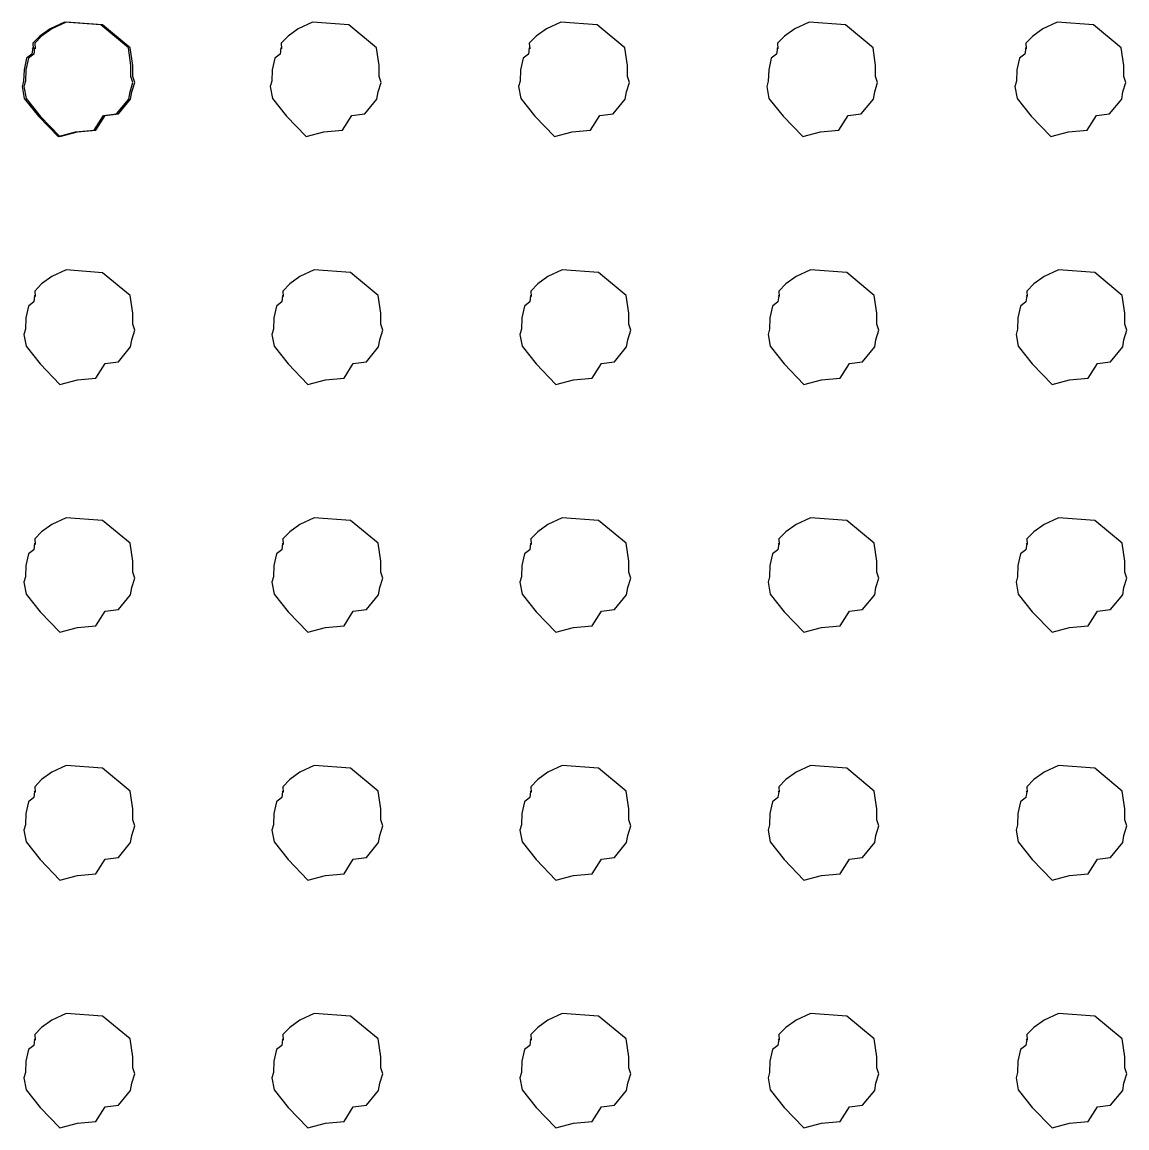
# Model space of a CAD drawing. Extents: x 0 to 74.8, y 24.9 to 121.9.
# Drawn here: x 0.03 to 9.66, y 112.28 to 121.92 of the extents above; entities that cross this region are included whole.
import ezdxf

# ---------------------------------------------------------------- set-up
doc = ezdxf.new("R2010")
doc.units = 0

msp = doc.modelspace()

# ---------------------------------------------------------------- linework, layer by layer
at = {"layer": 'Layer 1', "color": 4}
for p, q in [((0.399627, 121.917463), (0.274884, 121.859043)), ((0.415431, 121.917463), (0.290689, 121.859043)), ((0.716315, 121.893756), (0.399627, 121.917463)), ((0.73212, 121.893756), (0.415431, 121.917463)), ((2.563142, 121.917463), (2.4384, 121.859043)), ((2.879831, 121.893756), (2.563142, 121.917463)), ((4.72694, 121.917463), (4.602198, 121.859043)), ((5.043629, 121.893756), (4.72694, 121.917463)), ((6.890738, 121.917463), (6.765996, 121.859043)), ((7.207426, 121.893756), (6.890738, 121.917463)), ((9.054253, 121.917463), (8.929511, 121.859043)), ((9.370942, 121.893756), (9.054253, 121.917463)), ((0.274884, 121.859043), (0.185138, 121.795825)), ((0.290689, 121.859043), (0.200942, 121.795825)), ((0.957016, 121.694789), (0.716315, 121.893756)), ((0.97282, 121.694789), (0.73212, 121.893756)), ((2.4384, 121.859043), (2.348653, 121.795825)), ((3.120531, 121.694789), (2.879831, 121.893756)), ((4.602198, 121.859043), (4.512451, 121.795825)), ((5.284329, 121.694789), (5.043629, 121.893756)), ((6.765996, 121.859043), (6.676249, 121.795825)), ((7.448127, 121.694789), (7.207426, 121.893756)), ((8.929511, 121.859043), (8.839764, 121.795825)), ((9.611642, 121.694789), (9.370942, 121.893756)), ((0.185138, 121.795825), (0.12446, 121.732607)), ((0.12446, 121.732607), (0.127847, 121.684912)), ((0.200942, 121.795825), (0.140264, 121.732607)), ((0.140264, 121.732607), (0.143933, 121.684629)), ((2.348653, 121.795825), (2.287976, 121.732607)), ((2.287976, 121.732607), (2.291362, 121.684912)), ((4.512451, 121.795825), (4.451773, 121.732607)), ((4.451773, 121.732607), (4.45516, 121.684912)), ((6.676249, 121.795825), (6.615571, 121.732607)), ((6.615571, 121.732607), (6.618958, 121.684912)), ((8.839764, 121.795825), (8.779087, 121.732607)), ((8.779087, 121.732607), (8.782473, 121.684912)), ((0.116558, 121.638627), (0.069991, 121.602503)), ((0.132362, 121.638627), (0.085796, 121.602503)), ((0.123896, 121.692249), (0.116558, 121.638627)), ((0.127847, 121.684912), (0.11938, 121.691967)), ((0.1397, 121.692249), (0.132362, 121.638627)), ((0.143933, 121.684629), (0.135467, 121.691685)), ((0.979029, 121.539567), (0.957016, 121.694789)), ((0.994833, 121.539567), (0.97282, 121.694789)), ((2.280073, 121.638627), (2.233507, 121.602503)), ((2.287411, 121.692249), (2.280073, 121.638627)), ((2.291362, 121.684912), (2.282896, 121.691967)), ((3.142544, 121.539567), (3.120531, 121.694789)), ((4.443871, 121.638627), (4.397304, 121.602503)), ((4.451209, 121.692249), (4.443871, 121.638627)), ((4.45516, 121.684912), (4.446693, 121.691967)), ((5.306342, 121.539567), (5.284329, 121.694789)), ((6.607669, 121.638627), (6.561102, 121.602503)), ((6.615007, 121.692249), (6.607669, 121.638627)), ((6.618958, 121.684912), (6.610491, 121.691967)), ((7.47014, 121.539567), (7.448127, 121.694789)), ((8.771184, 121.638627), (8.724618, 121.602503)), ((8.778522, 121.692249), (8.771184, 121.638627)), ((8.782473, 121.684912), (8.774007, 121.691967)), ((9.633656, 121.539567), (9.611642, 121.694789)), ((0.069991, 121.602503), (0.047696, 121.500338)), ((0.085796, 121.602503), (0.0635, 121.500338)), ((0.979029, 121.444458), (0.979029, 121.539567)), ((0.994833, 121.444458), (0.994833, 121.539567)), ((2.233507, 121.602503), (2.211211, 121.500338)), ((3.142544, 121.444458), (3.142544, 121.539567)), ((4.397304, 121.602503), (4.375009, 121.500338)), ((5.306342, 121.444458), (5.306342, 121.539567)), ((6.561102, 121.602503), (6.538807, 121.500338)), ((7.47014, 121.444458), (7.47014, 121.539567)), ((8.724618, 121.602503), (8.702322, 121.500338)), ((9.633656, 121.444458), (9.633656, 121.539567)), ((0.047696, 121.500338), (0.043462, 121.401561)), ((0.0635, 121.500338), (0.059267, 121.401561)), ((0.997091, 121.391683), (0.979029, 121.444458)), ((1.012896, 121.391683), (0.994833, 121.444458)), ((2.211211, 121.500338), (2.206978, 121.401561)), ((3.160607, 121.391683), (3.142544, 121.444458)), ((4.375009, 121.500338), (4.370776, 121.401561)), ((5.324404, 121.391683), (5.306342, 121.444458)), ((6.538807, 121.500338), (6.534573, 121.401561)), ((7.488202, 121.391683), (7.47014, 121.444458)), ((8.702322, 121.500338), (8.698089, 121.401561)), ((9.651718, 121.391683), (9.633656, 121.444458)), ((0.043462, 121.401561), (0.030762, 121.356123)), ((0.030762, 121.356123), (0.049953, 121.251701)), ((0.059267, 121.401561), (0.046567, 121.356123)), ((0.046567, 121.356123), (0.065758, 121.251701)), ((0.971691, 121.308992), (0.997091, 121.391683)), ((0.987496, 121.308992), (1.012896, 121.391683)), ((2.206978, 121.401561), (2.194278, 121.356123)), ((2.194278, 121.356123), (2.213469, 121.251701)), ((3.135207, 121.308992), (3.160607, 121.391683)), ((4.370776, 121.401561), (4.358076, 121.356123)), ((4.358076, 121.356123), (4.377267, 121.251701)), ((5.299004, 121.308992), (5.324404, 121.391683)), ((6.534573, 121.401561), (6.521873, 121.356123)), ((6.521873, 121.356123), (6.541064, 121.251701)), ((7.462802, 121.308992), (7.488202, 121.391683)), ((8.698089, 121.401561), (8.685389, 121.356123)), ((8.685389, 121.356123), (8.70458, 121.251701)), ((9.626318, 121.308992), (9.651718, 121.391683)), ((0.049953, 121.251701), (0.17272, 121.098172)), ((0.065758, 121.251701), (0.188524, 121.098172)), ((0.854569, 121.116798), (0.960684, 121.246621)), ((0.870373, 121.116798), (0.976489, 121.246621)), ((0.960684, 121.246621), (0.971691, 121.308992)), ((0.976489, 121.246621), (0.987496, 121.308992)), ((2.213469, 121.251701), (2.336236, 121.098172)), ((3.018084, 121.116798), (3.1242, 121.246621)), ((3.1242, 121.246621), (3.135207, 121.308992)), ((4.377267, 121.251701), (4.500033, 121.098172)), ((5.181882, 121.116798), (5.287998, 121.246621)), ((5.287998, 121.246621), (5.299004, 121.308992)), ((6.541064, 121.251701), (6.663831, 121.098172)), ((7.34568, 121.116798), (7.451796, 121.246621)), ((7.451796, 121.246621), (7.462802, 121.308992)), ((8.70458, 121.251701), (8.827347, 121.098172)), ((9.509196, 121.116798), (9.615311, 121.246621)), ((9.615311, 121.246621), (9.626318, 121.308992)), ((0.17272, 121.098172), (0.344311, 120.920089)), ((0.188524, 121.098172), (0.360116, 120.920089)), ((0.658707, 120.975405), (0.739987, 121.102405)), ((0.674511, 120.975405), (0.755791, 121.102405)), ((0.739987, 121.102405), (0.854569, 121.116798)), ((0.755791, 121.102405), (0.870373, 121.116798)), ((2.336236, 121.098172), (2.507827, 120.920089)), ((2.822222, 120.975405), (2.903502, 121.102405)), ((2.903502, 121.102405), (3.018084, 121.116798)), ((4.500033, 121.098172), (4.671624, 120.920089)), ((4.98602, 120.975405), (5.0673, 121.102405)), ((5.0673, 121.102405), (5.181882, 121.116798)), ((6.663831, 121.098172), (6.835422, 120.920089)), ((7.149818, 120.975405), (7.231098, 121.102405)), ((7.231098, 121.102405), (7.34568, 121.116798)), ((8.827347, 121.098172), (8.998938, 120.920089)), ((9.313333, 120.975405), (9.394613, 121.102405)), ((9.394613, 121.102405), (9.509196, 121.116798)), ((0.344311, 120.920089), (0.497558, 120.960447)), ((0.360116, 120.920089), (0.513362, 120.960447)), ((0.497558, 120.960447), (0.658707, 120.975405)), ((0.513362, 120.960447), (0.674511, 120.975405)), ((2.507827, 120.920089), (2.661073, 120.960447)), ((2.661073, 120.960447), (2.822222, 120.975405)), ((4.671624, 120.920089), (4.824871, 120.960447)), ((4.824871, 120.960447), (4.98602, 120.975405)), ((6.835422, 120.920089), (6.988669, 120.960447)), ((6.988669, 120.960447), (7.149818, 120.975405)), ((8.998938, 120.920089), (9.152184, 120.960447)), ((9.152184, 120.960447), (9.313333, 120.975405)), ((0.290971, 119.699196), (0.201224, 119.635978)), ((0.415713, 119.757616), (0.290971, 119.699196)), ((0.732402, 119.733909), (0.415713, 119.757616)), ((0.973102, 119.534943), (0.732402, 119.733909)), ((2.452793, 119.699478), (2.363047, 119.636261)), ((2.577536, 119.757898), (2.452793, 119.699478)), ((2.894224, 119.734192), (2.577536, 119.757898)), ((3.134924, 119.535225), (2.894224, 119.734192)), ((4.614616, 119.699478), (4.524869, 119.636261)), ((4.739358, 119.757898), (4.614616, 119.699478)), ((5.056046, 119.734192), (4.739358, 119.757898)), ((5.296747, 119.535225), (5.056046, 119.734192)), ((6.77672, 119.699478), (6.686973, 119.636261)), ((6.901462, 119.757898), (6.77672, 119.699478)), ((7.218151, 119.734192), (6.901462, 119.757898)), ((7.458851, 119.535225), (7.218151, 119.734192)), ((8.938542, 119.699478), (8.848796, 119.636261)), ((9.063284, 119.757898), (8.938542, 119.699478)), ((9.379973, 119.734192), (9.063284, 119.757898)), ((9.620673, 119.535225), (9.379973, 119.734192)), ((0.201224, 119.635978), (0.140547, 119.572761)), ((2.363047, 119.636261), (2.302369, 119.573043)), ((4.524869, 119.636261), (4.464191, 119.573043)), ((6.686973, 119.636261), (6.626296, 119.573043)), ((8.848796, 119.636261), (8.788118, 119.573043)), ((0.1397, 119.532685), (0.132362, 119.479063)), ((0.143933, 119.525065), (0.135467, 119.532121)), ((0.140547, 119.572761), (0.143933, 119.525065)), ((0.995116, 119.379721), (0.973102, 119.534943)), ((2.301804, 119.532685), (2.294467, 119.479063)), ((2.305756, 119.525347), (2.297289, 119.532403)), ((2.302369, 119.573043), (2.305756, 119.525347)), ((3.156938, 119.380003), (3.134924, 119.535225)), ((4.463627, 119.532685), (4.456289, 119.479063)), ((4.467578, 119.525347), (4.459111, 119.532403)), ((4.464191, 119.573043), (4.467578, 119.525347)), ((5.31876, 119.380003), (5.296747, 119.535225)), ((6.625731, 119.532685), (6.618393, 119.479063)), ((6.629682, 119.525347), (6.621216, 119.532403)), ((6.626296, 119.573043), (6.629682, 119.525347)), ((7.480864, 119.380003), (7.458851, 119.535225)), ((8.787553, 119.532685), (8.780216, 119.479063)), ((8.791504, 119.525347), (8.783038, 119.532403)), ((8.788118, 119.573043), (8.791504, 119.525347)), ((9.642687, 119.380003), (9.620673, 119.535225)), ((0.085796, 119.442938), (0.0635, 119.340774)), ((0.132362, 119.479063), (0.085796, 119.442938)), ((2.2479, 119.442938), (2.225604, 119.340774)), ((2.294467, 119.479063), (2.2479, 119.442938)), ((4.409722, 119.442938), (4.387427, 119.340774)), ((4.456289, 119.479063), (4.409722, 119.442938)), ((6.571827, 119.442938), (6.549531, 119.340774)), ((6.618393, 119.479063), (6.571827, 119.442938)), ((8.733649, 119.442938), (8.711353, 119.340774)), ((8.780216, 119.479063), (8.733649, 119.442938)), ((0.0635, 119.340774), (0.059267, 119.241996)), ((0.995116, 119.284612), (0.995116, 119.379721)), ((2.225604, 119.340774), (2.221371, 119.241996)), ((3.156938, 119.284894), (3.156938, 119.380003)), ((4.387427, 119.340774), (4.383193, 119.241996)), ((5.31876, 119.284894), (5.31876, 119.380003)), ((6.549531, 119.340774), (6.545298, 119.241996)), ((7.480864, 119.284894), (7.480864, 119.380003)), ((8.711353, 119.340774), (8.70712, 119.241996)), ((9.642687, 119.284894), (9.642687, 119.380003)), ((0.059267, 119.241996), (0.046567, 119.196558)), ((0.987778, 119.149145), (1.013178, 119.231836)), ((1.013178, 119.231836), (0.995116, 119.284612)), ((2.221371, 119.241996), (2.208671, 119.196558)), ((3.1496, 119.149427), (3.175, 119.232118)), ((3.175, 119.232118), (3.156938, 119.284894)), ((4.383193, 119.241996), (4.370493, 119.196558)), ((5.311422, 119.149427), (5.336822, 119.232118)), ((5.336822, 119.232118), (5.31876, 119.284894)), ((6.545298, 119.241996), (6.532598, 119.196558)), ((7.473527, 119.149427), (7.498927, 119.232118)), ((7.498927, 119.232118), (7.480864, 119.284894)), ((8.70712, 119.241996), (8.69442, 119.196558)), ((9.635349, 119.149427), (9.660749, 119.232118)), ((9.660749, 119.232118), (9.642687, 119.284894)), ((0.046567, 119.196558), (0.065758, 119.092136)), ((0.976771, 119.086774), (0.987778, 119.149145)), ((2.208671, 119.196558), (2.227862, 119.092136)), ((3.138593, 119.087056), (3.1496, 119.149427)), ((4.370493, 119.196558), (4.389684, 119.092136)), ((5.300416, 119.087056), (5.311422, 119.149427)), ((6.532598, 119.196558), (6.551789, 119.092136)), ((7.46252, 119.087056), (7.473527, 119.149427)), ((8.69442, 119.196558), (8.713611, 119.092136)), ((9.624342, 119.087056), (9.635349, 119.149427)), ((0.065758, 119.092136), (0.188524, 118.938607)), ((0.870656, 118.956952), (0.976771, 119.086774)), ((2.227862, 119.092136), (2.350629, 118.938607)), ((3.032478, 118.957234), (3.138593, 119.087056)), ((4.389684, 119.092136), (4.512451, 118.938607)), ((5.1943, 118.957234), (5.300416, 119.087056)), ((6.551789, 119.092136), (6.674556, 118.938607)), ((7.356404, 118.957234), (7.46252, 119.087056)), ((8.713611, 119.092136), (8.836378, 118.938607)), ((9.518227, 118.957234), (9.624342, 119.087056)), ((0.188524, 118.938607), (0.360116, 118.760525)), ((0.674793, 118.815558), (0.756073, 118.942558)), ((0.756073, 118.942558), (0.870656, 118.956952)), ((2.350629, 118.938607), (2.52222, 118.760525)), ((2.836616, 118.815841), (2.917896, 118.942841)), ((2.917896, 118.942841), (3.032478, 118.957234)), ((4.512451, 118.938607), (4.684042, 118.760525)), ((4.998438, 118.815841), (5.079718, 118.942841)), ((5.079718, 118.942841), (5.1943, 118.957234)), ((6.674556, 118.938607), (6.846147, 118.760525)), ((7.160542, 118.815841), (7.241822, 118.942841)), ((7.241822, 118.942841), (7.356404, 118.957234)), ((8.836378, 118.938607), (9.007969, 118.760525)), ((9.322364, 118.815841), (9.403644, 118.942841)), ((9.403644, 118.942841), (9.518227, 118.957234)), ((0.360116, 118.760525), (0.513362, 118.800883)), ((0.513362, 118.800883), (0.674793, 118.815558)), ((2.52222, 118.760525), (2.675467, 118.800883)), ((2.675467, 118.800883), (2.836616, 118.815841)), ((4.684042, 118.760525), (4.837289, 118.800883)), ((4.837289, 118.800883), (4.998438, 118.815841)), ((6.846147, 118.760525), (6.999393, 118.800883)), ((6.999393, 118.800883), (7.160542, 118.815841)), ((9.007969, 118.760525), (9.161216, 118.800883)), ((9.161216, 118.800883), (9.322364, 118.815841)), ((0.415431, 117.598052), (0.290689, 117.539632)), ((0.73212, 117.574345), (0.415431, 117.598052)), ((0.97282, 117.375378), (0.73212, 117.574345)), ((2.577536, 117.598052), (2.452793, 117.539632)), ((2.894224, 117.574345), (2.577536, 117.598052)), ((3.134924, 117.375378), (2.894224, 117.574345)), ((4.739358, 117.598052), (4.614616, 117.539632)), ((5.056046, 117.574345), (4.739358, 117.598052)), ((5.296747, 117.375378), (5.056046, 117.574345)), ((6.901462, 117.598052), (6.77672, 117.539632)), ((7.218151, 117.574345), (6.901462, 117.598052)), ((7.458851, 117.375378), (7.218151, 117.574345)), ((9.063284, 117.598052), (8.938542, 117.539632)), ((9.379973, 117.574345), (9.063284, 117.598052)), ((9.620673, 117.375378), (9.379973, 117.574345)), ((0.200942, 117.476414), (0.140264, 117.413196)), ((0.290689, 117.539632), (0.200942, 117.476414)), ((2.363047, 117.476414), (2.302369, 117.413196)), ((2.452793, 117.539632), (2.363047, 117.476414)), ((4.524869, 117.476414), (4.464191, 117.413196)), ((4.614616, 117.539632), (4.524869, 117.476414)), ((6.686973, 117.476414), (6.626296, 117.413196)), ((6.77672, 117.539632), (6.686973, 117.476414)), ((8.848796, 117.476414), (8.788118, 117.413196)), ((8.938542, 117.539632), (8.848796, 117.476414)), ((0.1397, 117.372838), (0.132362, 117.319216)), ((0.140264, 117.413196), (0.143933, 117.364936)), ((0.994833, 117.220156), (0.97282, 117.375378)), ((2.301804, 117.372838), (2.294467, 117.319216)), ((2.305756, 117.365501), (2.297289, 117.372556)), ((2.302369, 117.413196), (2.305756, 117.365501)), ((3.156938, 117.220156), (3.134924, 117.375378)), ((4.463627, 117.372838), (4.456289, 117.319216)), ((4.467578, 117.365501), (4.459111, 117.372556)), ((4.464191, 117.413196), (4.467578, 117.365501)), ((5.31876, 117.220156), (5.296747, 117.375378)), ((6.625731, 117.372838), (6.618393, 117.319216)), ((6.629682, 117.365501), (6.621216, 117.372556)), ((6.626296, 117.413196), (6.629682, 117.365501)), ((7.480864, 117.220156), (7.458851, 117.375378)), ((8.787553, 117.372838), (8.780216, 117.319216)), ((8.791504, 117.365501), (8.783038, 117.372556)), ((8.788118, 117.413196), (8.791504, 117.365501)), ((9.642687, 117.220156), (9.620673, 117.375378)), ((0.085796, 117.283092), (0.0635, 117.180927)), ((0.132362, 117.319216), (0.085796, 117.283092)), ((0.143933, 117.364936), (0.135467, 117.371992)), ((2.2479, 117.283092), (2.225604, 117.180927)), ((2.294467, 117.319216), (2.2479, 117.283092)), ((4.409722, 117.283092), (4.387427, 117.180927)), ((4.456289, 117.319216), (4.409722, 117.283092)), ((6.571827, 117.283092), (6.549531, 117.180927)), ((6.618393, 117.319216), (6.571827, 117.283092)), ((8.733649, 117.283092), (8.711353, 117.180927)), ((8.780216, 117.319216), (8.733649, 117.283092)), ((0.0635, 117.180927), (0.059267, 117.082149)), ((0.994833, 117.125047), (0.994833, 117.220156)), ((2.225604, 117.180927), (2.221371, 117.082149)), ((3.156938, 117.125047), (3.156938, 117.220156)), ((4.387427, 117.180927), (4.383193, 117.082149)), ((5.31876, 117.125047), (5.31876, 117.220156)), ((6.549531, 117.180927), (6.545298, 117.082149)), ((7.480864, 117.125047), (7.480864, 117.220156)), ((8.711353, 117.180927), (8.70712, 117.082149)), ((9.642687, 117.125047), (9.642687, 117.220156)), ((1.012896, 117.072272), (0.994833, 117.125047)), ((3.175, 117.072272), (3.156938, 117.125047)), ((5.336822, 117.072272), (5.31876, 117.125047)), ((7.498927, 117.072272), (7.480864, 117.125047)), ((9.660749, 117.072272), (9.642687, 117.125047)), ((0.059267, 117.082149), (0.046567, 117.036712)), ((0.046567, 117.036712), (0.065758, 116.932289)), ((0.976489, 116.927209), (0.987496, 116.989581)), ((0.987496, 116.989581), (1.012896, 117.072272)), ((2.221371, 117.082149), (2.208671, 117.036712)), ((2.208671, 117.036712), (2.227862, 116.932289)), ((3.138593, 116.927209), (3.1496, 116.989581)), ((3.1496, 116.989581), (3.175, 117.072272)), ((4.383193, 117.082149), (4.370493, 117.036712)), ((4.370493, 117.036712), (4.389684, 116.932289)), ((5.300416, 116.927209), (5.311422, 116.989581)), ((5.311422, 116.989581), (5.336822, 117.072272)), ((6.545298, 117.082149), (6.532598, 117.036712)), ((6.532598, 117.036712), (6.551789, 116.932289)), ((7.46252, 116.927209), (7.473527, 116.989581)), ((7.473527, 116.989581), (7.498927, 117.072272)), ((8.70712, 117.082149), (8.69442, 117.036712)), ((8.69442, 117.036712), (8.713611, 116.932289)), ((9.624342, 116.927209), (9.635349, 116.989581)), ((9.635349, 116.989581), (9.660749, 117.072272)), ((0.065758, 116.932289), (0.188524, 116.778761)), ((0.870373, 116.797387), (0.976489, 116.927209)), ((2.227862, 116.932289), (2.350629, 116.778761)), ((3.032478, 116.797387), (3.138593, 116.927209)), ((4.389684, 116.932289), (4.512451, 116.778761)), ((5.1943, 116.797387), (5.300416, 116.927209)), ((6.551789, 116.932289), (6.674556, 116.778761)), ((7.356404, 116.797387), (7.46252, 116.927209)), ((8.713611, 116.932289), (8.836378, 116.778761)), ((9.518227, 116.797387), (9.624342, 116.927209)), ((0.755791, 116.782994), (0.870373, 116.797387)), ((2.917896, 116.782994), (3.032478, 116.797387)), ((5.079718, 116.782994), (5.1943, 116.797387)), ((7.241822, 116.782994), (7.356404, 116.797387)), ((9.403644, 116.782994), (9.518227, 116.797387)), ((0.188524, 116.778761), (0.360116, 116.600678)), ((0.674511, 116.655994), (0.755791, 116.782994)), ((2.350629, 116.778761), (2.52222, 116.600678)), ((2.836616, 116.655994), (2.917896, 116.782994)), ((4.512451, 116.778761), (4.684042, 116.600678)), ((4.998438, 116.655994), (5.079718, 116.782994)), ((6.674556, 116.778761), (6.846147, 116.600678)), ((7.160542, 116.655994), (7.241822, 116.782994)), ((8.836378, 116.778761), (9.007969, 116.600678)), ((9.322364, 116.655994), (9.403644, 116.782994)), ((0.360116, 116.600678), (0.513362, 116.641036)), ((0.513362, 116.641036), (0.674511, 116.655994)), ((2.52222, 116.600678), (2.675467, 116.641036)), ((2.675467, 116.641036), (2.836616, 116.655994)), ((4.684042, 116.600678), (4.837289, 116.641036)), ((4.837289, 116.641036), (4.998438, 116.655994)), ((6.846147, 116.600678), (6.999393, 116.641036)), ((6.999393, 116.641036), (7.160542, 116.655994)), ((9.007969, 116.600678), (9.161216, 116.641036)), ((9.161216, 116.641036), (9.322364, 116.655994)), ((0.290689, 115.379785), (0.200942, 115.316567)), ((0.415431, 115.438205), (0.290689, 115.379785)), ((0.73212, 115.414498), (0.415431, 115.438205)), ((0.97282, 115.215532), (0.73212, 115.414498)), ((2.452793, 115.379785), (2.363047, 115.316567)), ((2.577536, 115.438205), (2.452793, 115.379785)), ((2.894224, 115.414498), (2.577536, 115.438205)), ((3.134924, 115.215532), (2.894224, 115.414498)), ((4.614616, 115.379785), (4.524869, 115.316567)), ((4.739358, 115.438205), (4.614616, 115.379785)), ((5.056046, 115.414498), (4.739358, 115.438205)), ((5.296747, 115.215532), (5.056046, 115.414498)), ((6.77672, 115.379785), (6.686973, 115.316567)), ((6.901462, 115.438205), (6.77672, 115.379785)), ((7.218151, 115.414498), (6.901462, 115.438205)), ((7.458851, 115.215532), (7.218151, 115.414498)), ((8.938542, 115.379785), (8.848796, 115.316567)), ((9.063284, 115.438205), (8.938542, 115.379785)), ((9.379973, 115.414498), (9.063284, 115.438205)), ((9.620673, 115.215532), (9.379973, 115.414498)), ((0.200942, 115.316567), (0.140264, 115.253349)), ((0.140264, 115.253349), (0.143651, 115.205654)), ((2.363047, 115.316567), (2.302369, 115.253349)), ((2.302369, 115.253349), (2.305756, 115.205654)), ((4.524869, 115.316567), (4.464191, 115.253349)), ((4.464191, 115.253349), (4.467578, 115.205654)), ((6.686973, 115.316567), (6.626296, 115.253349)), ((6.626296, 115.253349), (6.629682, 115.205654)), ((8.848796, 115.316567), (8.788118, 115.253349)), ((8.788118, 115.253349), (8.791504, 115.205654)), ((0.132362, 115.159369), (0.085796, 115.123245)), ((0.1397, 115.212992), (0.132362, 115.159369)), ((0.143651, 115.205654), (0.135184, 115.212709)), ((0.994833, 115.060309), (0.97282, 115.215532)), ((2.294467, 115.159369), (2.2479, 115.123245)), ((2.301804, 115.212992), (2.294467, 115.159369)), ((2.305756, 115.205654), (2.297289, 115.212709)), ((3.156938, 115.060309), (3.134924, 115.215532)), ((4.456289, 115.159369), (4.409722, 115.123245)), ((4.463627, 115.212992), (4.456289, 115.159369)), ((4.467578, 115.205654), (4.459111, 115.212709)), ((5.31876, 115.060309), (5.296747, 115.215532)), ((6.618393, 115.159369), (6.571827, 115.123245)), ((6.625731, 115.212992), (6.618393, 115.159369)), ((6.629682, 115.205654), (6.621216, 115.212709)), ((7.480864, 115.060309), (7.458851, 115.215532)), ((8.780216, 115.159369), (8.733649, 115.123245)), ((8.787553, 115.212992), (8.780216, 115.159369)), ((8.791504, 115.205654), (8.783038, 115.212709)), ((9.642687, 115.060309), (9.620673, 115.215532)), ((0.085796, 115.123245), (0.0635, 115.021081)), ((0.994833, 114.965201), (0.994833, 115.060309)), ((2.2479, 115.123245), (2.225604, 115.021081)), ((3.156938, 114.965201), (3.156938, 115.060309)), ((4.409722, 115.123245), (4.387427, 115.021081)), ((5.31876, 114.965201), (5.31876, 115.060309)), ((6.571827, 115.123245), (6.549531, 115.021081)), ((7.480864, 114.965201), (7.480864, 115.060309)), ((8.733649, 115.123245), (8.711353, 115.021081)), ((9.642687, 114.965201), (9.642687, 115.060309)), ((0.0635, 115.021081), (0.059267, 114.922303)), ((1.012896, 114.912425), (0.994833, 114.965201)), ((2.225604, 115.021081), (2.221371, 114.922303)), ((3.175, 114.912425), (3.156938, 114.965201)), ((4.387427, 115.021081), (4.383193, 114.922303)), ((5.336822, 114.912425), (5.31876, 114.965201)), ((6.549531, 115.021081), (6.545298, 114.922303)), ((7.498927, 114.912425), (7.480864, 114.965201)), ((8.711353, 115.021081), (8.70712, 114.922303)), ((9.660749, 114.912425), (9.642687, 114.965201)), ((0.059267, 114.922303), (0.046567, 114.876865)), ((0.046567, 114.876865), (0.065758, 114.772443)), ((0.987496, 114.829734), (1.012896, 114.912425)), ((2.221371, 114.922303), (2.208671, 114.876865)), ((2.208671, 114.876865), (2.227862, 114.772443)), ((3.1496, 114.829734), (3.175, 114.912425)), ((4.383193, 114.922303), (4.370493, 114.876865)), ((4.370493, 114.876865), (4.389684, 114.772443)), ((5.311422, 114.829734), (5.336822, 114.912425)), ((6.545298, 114.922303), (6.532598, 114.876865)), ((6.532598, 114.876865), (6.551789, 114.772443)), ((7.473527, 114.829734), (7.498927, 114.912425)), ((8.70712, 114.922303), (8.69442, 114.876865)), ((8.69442, 114.876865), (8.713611, 114.772443)), ((9.635349, 114.829734), (9.660749, 114.912425)), ((0.065758, 114.772443), (0.188524, 114.618914)), ((0.976489, 114.767363), (0.987496, 114.829734)), ((2.227862, 114.772443), (2.350629, 114.618914)), ((3.138593, 114.767363), (3.1496, 114.829734)), ((4.389684, 114.772443), (4.512451, 114.618914)), ((5.300416, 114.767363), (5.311422, 114.829734)), ((6.551789, 114.772443), (6.674556, 114.618914)), ((7.46252, 114.767363), (7.473527, 114.829734)), ((8.713611, 114.772443), (8.836378, 114.618914)), ((9.624342, 114.767363), (9.635349, 114.829734)), ((0.870373, 114.637541), (0.976489, 114.767363)), ((3.032478, 114.637541), (3.138593, 114.767363)), ((5.1943, 114.637541), (5.300416, 114.767363)), ((7.356404, 114.637541), (7.46252, 114.767363)), ((9.518227, 114.637541), (9.624342, 114.767363)), ((0.188524, 114.618914), (0.360116, 114.440832)), ((0.674511, 114.496147), (0.755791, 114.623147)), ((0.755791, 114.623147), (0.870373, 114.637541)), ((2.350629, 114.618914), (2.52222, 114.440832)), ((2.836616, 114.496147), (2.917896, 114.623147)), ((2.917896, 114.623147), (3.032478, 114.637541)), ((4.512451, 114.618914), (4.684042, 114.440832)), ((4.998438, 114.496147), (5.079718, 114.623147)), ((5.079718, 114.623147), (5.1943, 114.637541)), ((6.674556, 114.618914), (6.846147, 114.440832)), ((7.160542, 114.496147), (7.241822, 114.623147)), ((7.241822, 114.623147), (7.356404, 114.637541)), ((8.836378, 114.618914), (9.007969, 114.440832)), ((9.322364, 114.496147), (9.403644, 114.623147)), ((9.403644, 114.623147), (9.518227, 114.637541)), ((0.513362, 114.481189), (0.674511, 114.496147)), ((2.675467, 114.481189), (2.836616, 114.496147)), ((4.837289, 114.481189), (4.998438, 114.496147)), ((6.999393, 114.481189), (7.160542, 114.496147)), ((9.161216, 114.481189), (9.322364, 114.496147)), ((0.360116, 114.440832), (0.513362, 114.481189)), ((2.52222, 114.440832), (2.675467, 114.481189)), ((4.684042, 114.440832), (4.837289, 114.481189)), ((6.846147, 114.440832), (6.999393, 114.481189)), ((9.007969, 114.440832), (9.161216, 114.481189)), ((0.415431, 113.278358), (0.290689, 113.219938)), ((0.73212, 113.254652), (0.415431, 113.278358)), ((0.97282, 113.055685), (0.73212, 113.254652)), ((2.577536, 113.278358), (2.452793, 113.219938)), ((2.894224, 113.254652), (2.577536, 113.278358)), ((3.134924, 113.055685), (2.894224, 113.254652)), ((4.739358, 113.278358), (4.614616, 113.219938)), ((5.056046, 113.254652), (4.739358, 113.278358)), ((5.296747, 113.055685), (5.056046, 113.254652)), ((6.901462, 113.278358), (6.77672, 113.219938)), ((7.218151, 113.254652), (6.901462, 113.278358)), ((7.458851, 113.055685), (7.218151, 113.254652)), ((9.063284, 113.278358), (8.938542, 113.219938)), ((9.379973, 113.254652), (9.063284, 113.278358)), ((9.620673, 113.055685), (9.379973, 113.254652)), ((0.200942, 113.156721), (0.140264, 113.093503)), ((0.290689, 113.219938), (0.200942, 113.156721)), ((2.363047, 113.156721), (2.302369, 113.093503)), ((2.452793, 113.219938), (2.363047, 113.156721)), ((4.524869, 113.156721), (4.464191, 113.093503)), ((4.614616, 113.219938), (4.524869, 113.156721)), ((6.686973, 113.156721), (6.626296, 113.093503)), ((6.77672, 113.219938), (6.686973, 113.156721)), ((8.848796, 113.156721), (8.788118, 113.093503)), ((8.938542, 113.219938), (8.848796, 113.156721)), ((0.1397, 113.053145), (0.132362, 112.999523)), ((0.143651, 113.045807), (0.135184, 113.052863)), ((0.140264, 113.093503), (0.143651, 113.045807)), ((0.994833, 112.900463), (0.97282, 113.055685)), ((2.301804, 113.053145), (2.294467, 112.999523)), ((2.305756, 113.045807), (2.297289, 113.052581)), ((2.302369, 113.093503), (2.305756, 113.045807)), ((3.156938, 112.900463), (3.134924, 113.055685)), ((4.463627, 113.053145), (4.456289, 112.999523)), ((4.467578, 113.045807), (4.459111, 113.052863)), ((4.464191, 113.093503), (4.467578, 113.045807)), ((5.31876, 112.900463), (5.296747, 113.055685)), ((6.625731, 113.053145), (6.618393, 112.999523)), ((6.629682, 113.045807), (6.621216, 113.052863)), ((6.626296, 113.093503), (6.629682, 113.045807)), ((7.480864, 112.900463), (7.458851, 113.055685)), ((8.787553, 113.053145), (8.780216, 112.999523)), ((8.791504, 113.045807), (8.783038, 113.052863)), ((8.788118, 113.093503), (8.791504, 113.045807)), ((9.642687, 112.900463), (9.620673, 113.055685)), ((0.085796, 112.963398), (0.0635, 112.861234)), ((0.132362, 112.999523), (0.085796, 112.963398)), ((2.2479, 112.963398), (2.225604, 112.861234)), ((2.294467, 112.999523), (2.2479, 112.963398)), ((4.409722, 112.963398), (4.387427, 112.861234)), ((4.456289, 112.999523), (4.409722, 112.963398)), ((6.571827, 112.963398), (6.549531, 112.861234)), ((6.618393, 112.999523), (6.571827, 112.963398)), ((8.733649, 112.963398), (8.711353, 112.861234)), ((8.780216, 112.999523), (8.733649, 112.963398)), ((0.0635, 112.861234), (0.059267, 112.762456)), ((0.994833, 112.805354), (0.994833, 112.900463)), ((2.225604, 112.861234), (2.221371, 112.762456)), ((3.156938, 112.805354), (3.156938, 112.900463)), ((4.387427, 112.861234), (4.383193, 112.762456)), ((5.31876, 112.805354), (5.31876, 112.900463)), ((6.549531, 112.861234), (6.545298, 112.762456)), ((7.480864, 112.805354), (7.480864, 112.900463)), ((8.711353, 112.861234), (8.70712, 112.762456)), ((9.642687, 112.805354), (9.642687, 112.900463)), ((0.059267, 112.762456), (0.046567, 112.717018)), ((0.987496, 112.669887), (1.012896, 112.752578)), ((1.012896, 112.752578), (0.994833, 112.805354)), ((2.221371, 112.762456), (2.208671, 112.717018)), ((3.1496, 112.669887), (3.175, 112.752578)), ((3.175, 112.752578), (3.156938, 112.805354)), ((4.383193, 112.762456), (4.370493, 112.717018)), ((5.311422, 112.669887), (5.336822, 112.752578)), ((5.336822, 112.752578), (5.31876, 112.805354)), ((6.545298, 112.762456), (6.532598, 112.717018)), ((7.473527, 112.669887), (7.498927, 112.752578)), ((7.498927, 112.752578), (7.480864, 112.805354)), ((8.70712, 112.762456), (8.69442, 112.717018)), ((9.635349, 112.669887), (9.660749, 112.752578)), ((9.660749, 112.752578), (9.642687, 112.805354)), ((0.046567, 112.717018), (0.065758, 112.612596)), ((0.976489, 112.607516), (0.987496, 112.669887)), ((2.208671, 112.717018), (2.227862, 112.612596)), ((3.138593, 112.607516), (3.1496, 112.669887)), ((4.370493, 112.717018), (4.389684, 112.612596)), ((5.300416, 112.607516), (5.311422, 112.669887)), ((6.532598, 112.717018), (6.551789, 112.612596)), ((7.46252, 112.607516), (7.473527, 112.669887)), ((8.69442, 112.717018), (8.713611, 112.612596)), ((9.624342, 112.607516), (9.635349, 112.669887)), ((0.065758, 112.612596), (0.188524, 112.459067)), ((0.870373, 112.477694), (0.976489, 112.607516)), ((2.227862, 112.612596), (2.350629, 112.459067)), ((3.032478, 112.477694), (3.138593, 112.607516)), ((4.389684, 112.612596), (4.512451, 112.459067)), ((5.1943, 112.477694), (5.300416, 112.607516)), ((6.551789, 112.612596), (6.674556, 112.459067)), ((7.356404, 112.477694), (7.46252, 112.607516)), ((8.713611, 112.612596), (8.836378, 112.459067)), ((9.518227, 112.477694), (9.624342, 112.607516)), ((0.188524, 112.459067), (0.360116, 112.280985)), ((0.674511, 112.336301), (0.755791, 112.463301)), ((0.755791, 112.463301), (0.870373, 112.477694)), ((2.350629, 112.459067), (2.52222, 112.280985)), ((2.836616, 112.336301), (2.917896, 112.463301)), ((2.917896, 112.463301), (3.032478, 112.477694)), ((4.512451, 112.459067), (4.684042, 112.280985)), ((4.998438, 112.336301), (5.079718, 112.463301)), ((5.079718, 112.463301), (5.1943, 112.477694)), ((6.674556, 112.459067), (6.846147, 112.280985)), ((7.160542, 112.336301), (7.241822, 112.463301)), ((7.241822, 112.463301), (7.356404, 112.477694)), ((8.836378, 112.459067), (9.007969, 112.280985)), ((9.322364, 112.336301), (9.403644, 112.463301)), ((9.403644, 112.463301), (9.518227, 112.477694)), ((0.360116, 112.280985), (0.513362, 112.321343)), ((0.513362, 112.321343), (0.674511, 112.336301)), ((2.52222, 112.280985), (2.675467, 112.321343)), ((2.675467, 112.321343), (2.836616, 112.336301)), ((4.684042, 112.280985), (4.837289, 112.321343)), ((4.837289, 112.321343), (4.998438, 112.336301)), ((6.846147, 112.280985), (6.999393, 112.321343)), ((6.999393, 112.321343), (7.160542, 112.336301)), ((9.007969, 112.280985), (9.161216, 112.321343)), ((9.161216, 112.321343), (9.322364, 112.336301))]:
    msp.add_line(p, q, dxfattribs=at)

doc.saveas('drawing.dxf')
